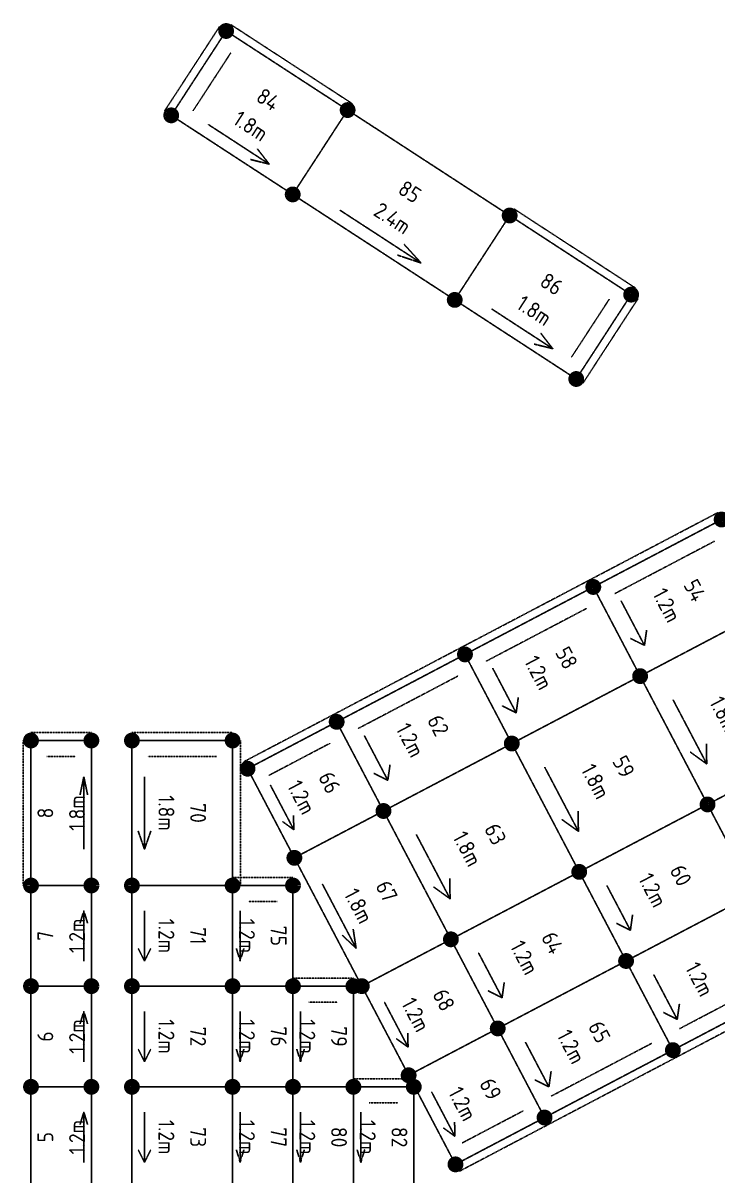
# Model space of a CAD drawing. Header units: millimetres. Extents: x 9116 to 195096, y -114281 to 55636.
# Drawn here: x 177550 to 186317, y 17363 to 31907 of the extents above; entities that cross this region are included whole.
import ezdxf
from ezdxf.enums import TextEntityAlignment as Align

# ---------------------------------------------------------------- set-up
doc = ezdxf.new("R2010")
doc.units = ezdxf.units.MM
doc.linetypes.add('KwikScaf_DASHED', pattern=[3.75, 2.5, -1.25])
doc.linetypes.add('KwikScaf_Line', pattern=[1, 1, 0])
doc.layers.add('KwikScaf Schematic', color=7, linetype='CONTINUOUS')
doc.styles.add('KwikScaf ISO', font='isocp.shx')

msp = doc.modelspace()

# ---------------------------------------------------------------- linework, layer by layer
at = {"layer": 'KwikScaf Schematic', "color": 5, "linetype": 'KwikScaf_DASHED'}
for p, q in [((179335.6, 30797.4), (180028.4, 31861.8)), ((181699.7, 30893.4), (180166.8, 31891.1)), ((179696.1, 30801.4), (180170.7, 31530.6)), ((185276.7, 28565.2), (183743.8, 29562.9)), ((184945.5, 28422.9), (184470.9, 27693.7)), ((185306, 28426.8), (184613.2, 27362.4)), ((177550.2, 22856), (177550.2, 21027)), ((177650.2, 22956), (178412.2, 22956)), ((178923.7, 22956), (180193.7, 22956)), ((180293.7, 21027), (180293.7, 22856)), ((177850.2, 22656), (178212.2, 22656)), ((179123.7, 22656), (179993.7, 22656))]:
    msp.add_line(p, q, dxfattribs=at)
at = {"layer": 'KwikScaf Schematic', "color": 5, "linetype": 'KwikScaf_Line'}
for p, q in [((179419.4, 30742.9), (180112.2, 31807.3)), ((180112.2, 31807.3), (181645.1, 30809.6)), ((179419.4, 30742.9), (180952.3, 29745.2)), ((180952.3, 29745.2), (181645.1, 30809.6)), ((179889.2, 30626.5), (180655.7, 30127.6)), ((180655.7, 30127.6), (180507.4, 30318.9)), ((180655.7, 30127.6), (180420.8, 30185.8)), ((183689.3, 29479.1), (185222.2, 28481.4)), ((182996.5, 28414.7), (184529.4, 27417)), ((184529.4, 27417), (185222.2, 28481.4)), ((183466.3, 28298.3), (184232.8, 27799.5)), ((184232.8, 27799.5), (184084.5, 27990.7)), ((184232.8, 27799.5), (183997.9, 27857.7)), ((185335.6, 23668.7), (186186.4, 22049.6)), ((185335.6, 23668.7), (186186.4, 22049.6)), ((185750.7, 23370.3), (186176.1, 22560.7)), ((177650.2, 21027), (177650.2, 22856)), ((178412.2, 22856), (177650.2, 22856)), ((178412.2, 21027), (178412.2, 22856)), ((178923.7, 22856), (178923.7, 21027)), ((178923.7, 22856), (180193.7, 22856)), ((180193.7, 22856), (180193.7, 21027)), ((186186.4, 22049.6), (187805.5, 22900.4)), ((183716.5, 22817.9), (184567.3, 21198.8)), ((183716.5, 22817.9), (184567.3, 21198.8)), ((186176.1, 22560.7), (185968.5, 22709.9)), ((186176.1, 22560.7), (186170.9, 22816.3)), ((178316.9, 22398.8), (178269.3, 22170.1)), ((178316.9, 21484.3), (178316.9, 22398.8)), ((178316.9, 22398.8), (178364.5, 22170.1)), ((179082.4, 22398.8), (179082.4, 21484.3)), ((184131.6, 22519.4), (184557, 21709.9)), ((182097.5, 21967), (182948.3, 20348)), ((182097.5, 21967), (182948.3, 20348)), ((184557, 21709.9), (184551.9, 21965.5)), ((184567.3, 21198.8), (186186.4, 22049.6)), ((184557, 21709.9), (184349.5, 21859.1)), ((179082.4, 21484.3), (179003, 21712.9)), ((179082.4, 21484.3), (179161.8, 21712.9)), ((182512.6, 21668.6), (182938, 20859.1)), ((180973.2, 21376.2), (181824.1, 19757.2)), ((182938, 20859.1), (182932.8, 21114.6)), ((182948.3, 20348), (184567.3, 21198.8)), ((178923.7, 21027), (180193.7, 21027)), ((181326.5, 21045.3), (181751.9, 20235.8)), ((182938, 20859.1), (182730.4, 21008.3)), ((181751.9, 20235.8), (181575.3, 20401.3)), ((181751.9, 20235.8), (181715.8, 20475.1)), ((181824.1, 19757.2), (182948.3, 20348))]:
    msp.add_line(p, q, dxfattribs=at)
at = {"layer": 'KwikScaf Schematic', "color": 3, "linetype": 'KwikScaf_Line'}
for p, q in [((181645.1, 30809.6), (183689.3, 29479.1)), ((180952.3, 29745.2), (182996.5, 28414.7)), ((181550, 29545.6), (182572.1, 28880.4)), ((182996.5, 28414.7), (183689.3, 29479.1)), ((182572.1, 28880.4), (182359.8, 29113.2)), ((182572.1, 28880.4), (182273.2, 28980.2))]:
    msp.add_line(p, q, dxfattribs=at)
at = {"layer": 'KwikScaf Schematic', "color": 1, "linetype": 'KwikScaf_DASHED'}
for p, q in [((184698.3, 24881.4), (186317.3, 25732.2)), ((185014.9, 24708.9), (186279.8, 25373.6)), ((183079.2, 24030.6), (184698.3, 24881.4)), ((183395.8, 23858.1), (184660.8, 24522.8)), ((181460.2, 23179.8), (183079.2, 24030.6)), ((181776.8, 23007.2), (183041.7, 23672)), ((180335.9, 22589), (181460.2, 23179.8)), ((180652.5, 22416.5), (181422.7, 22821.2)), ((180193.7, 21127), (180955.7, 21127)), ((180393.7, 20827), (180755.7, 20827)), ((180955.7, 19857), (181717.7, 19857)), ((187097.9, 19885.2), (185832.9, 19220.4)), ((187414.5, 19712.7), (185795.4, 18861.8)), ((181155.7, 19557), (181517.7, 19557)), ((185478.8, 19034.4), (184213.9, 18369.6)), ((185795.4, 18861.8), (184176.4, 18011)), ((181717.7, 18587), (182479.7, 18587)), ((181917.7, 18287), (182279.7, 18287)), ((183859.8, 18183.5), (183089.6, 17778.8)), ((184176.4, 18011), (183052.2, 17420.2))]:
    msp.add_line(p, q, dxfattribs=at)
at = {"layer": 'KwikScaf Schematic', "color": 1, "linetype": 'KwikScaf_Line'}
for p, q in [((184744.8, 24792.9), (186363.8, 25643.7)), ((183125.7, 23942.1), (184744.8, 24792.9)), ((184744.8, 24792.9), (185335.6, 23668.7)), ((184744.8, 24792.9), (185335.6, 23668.7)), ((185094.9, 24618.2), (185390.3, 24056.1)), ((185335.6, 23668.7), (186954.6, 24519.5)), ((185390.3, 24056.1), (185417.6, 24249.8)), ((185390.3, 24056.1), (185215.2, 24143.4)), ((181506.7, 23091.2), (183125.7, 23942.1)), ((183125.7, 23942.1), (183716.5, 22817.9)), ((183125.7, 23942.1), (183716.5, 22817.9)), ((183475.8, 23767.4), (183771.2, 23205.3)), ((183716.5, 22817.9), (185335.6, 23668.7)), ((183771.2, 23205.3), (183596.2, 23292.6)), ((183771.2, 23205.3), (183798.5, 23399)), ((180382.5, 22500.5), (181506.7, 23091.2)), ((181506.7, 23091.2), (182097.5, 21967)), ((181506.7, 23091.2), (182097.5, 21967)), ((181856.8, 22916.5), (182152.1, 22354.4)), ((182097.5, 21967), (183716.5, 22817.9)), ((182152.1, 22354.4), (182179.5, 22548.1)), ((180382.5, 22500.5), (180973.2, 21376.2)), ((182152.1, 22354.4), (181977.1, 22441.8)), ((180670.7, 22293.3), (180966.1, 21731.1)), ((180973.2, 21376.2), (182097.5, 21967)), ((186186.4, 22049.6), (186777.2, 20925.4)), ((186186.4, 22049.6), (186777.2, 20925.4)), ((180966.1, 21731.1), (180822, 21834.7)), ((180966.1, 21731.1), (180962.5, 21908.6)), ((184567.3, 21198.8), (185158.1, 20074.6)), ((184567.3, 21198.8), (185158.1, 20074.6)), ((177650.2, 19757), (177650.2, 21027)), ((178412.2, 21027), (177650.2, 21027)), ((178412.2, 19757), (178412.2, 21027)), ((178923.7, 21027), (178923.7, 19757)), ((180193.7, 21027), (180193.7, 19757)), ((180193.7, 21027), (180955.7, 21027)), ((180955.7, 21027), (180955.7, 19757)), ((184917.4, 21024.1), (185212.8, 20462)), ((185158.1, 20074.6), (186777.2, 20925.4)), ((178316.9, 20709.5), (178269.3, 20550.8)), ((178316.9, 20074.5), (178316.9, 20709.5)), ((178316.9, 20709.5), (178364.5, 20550.8)), ((179082.4, 20709.5), (179082.4, 20074.5)), ((180288.9, 20709.5), (180288.9, 20074.5)), ((185212.8, 20462), (185240.2, 20655.7)), ((185212.8, 20462), (185037.8, 20549.3)), ((179082.4, 20074.5), (179003, 20233.3)), ((179082.4, 20074.5), (179161.8, 20233.3)), ((180288.9, 20074.5), (180241.3, 20233.3)), ((180288.9, 20074.5), (180336.5, 20233.3)), ((182948.3, 20348), (183539.1, 19223.8)), ((182948.3, 20348), (183539.1, 19223.8)), ((183298.4, 20173.3), (183593.8, 19611.2)), ((183539.1, 19223.8), (185158.1, 20074.6)), ((185158.1, 20074.6), (185748.9, 18950.4)), ((185158.1, 20074.6), (185748.9, 18950.4)), ((183593.8, 19611.2), (183621.1, 19804.9)), ((185508.2, 19899.9), (185803.6, 19337.8)), ((185748.9, 18950.4), (187368, 19801.2)), ((177650.2, 18487), (177650.2, 19757)), ((178412.2, 19757), (177650.2, 19757)), ((178412.2, 18487), (178412.2, 19757)), ((178923.7, 19757), (180193.7, 19757)), ((178923.7, 19757), (178923.7, 18487)), ((180193.7, 19757), (180193.7, 18487)), ((180193.7, 19757), (180955.7, 19757)), ((180955.7, 19757), (180955.7, 18487)), ((180955.7, 19757), (181717.7, 19757)), ((181717.7, 19757), (181717.7, 18487)), ((181824.1, 19757.2), (182414.9, 18633)), ((183593.8, 19611.2), (183418.7, 19698.5)), ((182112.3, 19550), (182407.7, 18987.9)), ((185803.6, 19337.8), (185830.9, 19531.5)), ((178316.9, 19439.5), (178269.3, 19280.8)), ((178316.9, 18804.5), (178316.9, 19439.5)), ((178316.9, 19439.5), (178364.5, 19280.8)), ((179082.4, 19439.5), (179082.4, 18804.5)), ((180288.9, 19439.5), (180288.9, 18804.5)), ((181050.9, 19439.5), (181050.9, 18804.5)), ((185803.6, 19337.8), (185628.6, 19425.1)), ((182414.9, 18633), (183539.1, 19223.8)), ((183539.1, 19223.8), (184129.9, 18099.5)), ((183539.1, 19223.8), (184129.9, 18099.5)), ((182407.7, 18987.9), (182263.6, 19091.5)), ((182407.7, 18987.9), (182404.1, 19165.3)), ((179082.4, 18804.5), (179003, 18963.3)), ((179082.4, 18804.5), (179161.8, 18963.3)), ((180288.9, 18804.5), (180241.3, 18963.3)), ((180288.9, 18804.5), (180336.5, 18963.3)), ((181050.9, 18804.5), (181003.3, 18963.3)), ((181050.9, 18804.5), (181098.5, 18963.3)), ((183889.2, 19049), (184184.5, 18486.9)), ((184129.9, 18099.5), (185748.9, 18950.4)), ((182414.9, 18633), (183005.6, 17508.7)), ((184184.5, 18486.9), (184211.9, 18680.6)), ((177650.2, 17217), (177650.2, 18487)), ((178412.2, 18487), (177650.2, 18487)), ((178412.2, 17217), (178412.2, 18487)), ((178923.7, 18487), (180193.7, 18487)), ((178923.7, 18487), (178923.7, 17217)), ((180193.7, 18487), (180193.7, 17217)), ((180193.7, 18487), (180955.7, 18487)), ((180955.7, 18487), (180955.7, 17217)), ((180955.7, 18487), (181717.7, 18487)), ((181717.7, 18487), (181717.7, 17217)), ((181717.7, 18487), (182479.7, 18487)), ((182479.7, 18487), (182479.7, 17217)), ((184184.5, 18486.9), (184009.5, 18574.3)), ((182703.1, 18425.8), (182998.5, 17863.6)), ((178316.9, 18169.5), (178269.3, 18010.8)), ((178316.9, 17534.5), (178316.9, 18169.5)), ((178316.9, 18169.5), (178364.5, 18010.8)), ((179082.4, 18169.5), (179082.4, 17534.5)), ((180288.9, 18169.5), (180288.9, 17534.5)), ((181050.9, 18169.5), (181050.9, 17534.5)), ((181812.9, 18169.5), (181812.9, 17534.5)), ((182998.5, 17863.6), (182994.9, 18041.1)), ((183005.6, 17508.7), (184129.9, 18099.5)), ((182998.5, 17863.6), (182854.4, 17967.3)), ((179082.4, 17534.5), (179003, 17693.3)), ((179082.4, 17534.5), (179161.8, 17693.3)), ((180288.9, 17534.5), (180241.3, 17693.3)), ((180288.9, 17534.5), (180336.5, 17693.3)), ((181050.9, 17534.5), (181003.3, 17693.3)), ((181050.9, 17534.5), (181098.5, 17693.3)), ((181812.9, 17534.5), (181765.3, 17693.3)), ((181812.9, 17534.5), (181860.5, 17693.3))]:
    msp.add_line(p, q, dxfattribs=at)
at = {"layer": 'KwikScaf Schematic', "color": 5, "linetype": 'KwikScaf_Line', "const_width": 100}
for points in [[(180139.5, 31849.2, -0.1989124), (180161.1, 31817.6, -0.1989124), (180154.1, 31780, -0.1989124), (180122.5, 31758.4, -0.1989124), (180084.9, 31765.4, -0.1989124), (180063.3, 31796.9, -0.1989124), (180070.3, 31834.6, -0.1989124), (180101.9, 31856.2, -0.1989124)], [(179446.7, 30784.8, -0.1989124), (179468.3, 30753.2, -0.1989124), (179461.3, 30715.6, -0.1989124), (179429.8, 30694, -0.1989124), (179392.2, 30701, -0.1989124), (179370.5, 30732.5, -0.1989124), (179377.5, 30770.2, -0.1989124), (179409.1, 30791.8, -0.1989124)], [(183716.5, 29521, -0.1989124), (183738.2, 29489.5, -0.1989124), (183731.2, 29451.8, -0.1989124), (183699.6, 29430.2, -0.1989124), (183662, 29437.2, -0.1989124), (183640.4, 29468.8, -0.1989124), (183647.4, 29506.4, -0.1989124), (183678.9, 29528, -0.1989124)], [(183023.8, 28456.6, -0.1989124), (183045.4, 28425.1, -0.1989124), (183038.4, 28387.4, -0.1989124), (183006.8, 28365.8, -0.1989124), (182969.2, 28372.8, -0.1989124), (182947.6, 28404.4, -0.1989124), (182954.6, 28442, -0.1989124), (182986.1, 28463.6, -0.1989124)], [(185379.8, 23691.9, -0.1989124), (185383.3, 23653.8, -0.1989124), (185358.8, 23624.4, -0.1989124), (185320.7, 23620.9, -0.1989124), (185291.3, 23645.4, -0.1989124), (185287.8, 23683.5, -0.1989124), (185312.3, 23712.9, -0.1989124), (185350.4, 23716.4, -0.1989124)], [(178973.7, 22856, -0.1989124), (178959, 22820.7, -0.1989124), (178923.7, 22806, -0.1989124), (178888.3, 22820.7, -0.1989124), (178873.7, 22856, -0.1989124), (178888.3, 22891.4, -0.1989124), (178923.7, 22906, -0.1989124), (178959, 22891.4, -0.1989124)], [(180243.7, 22856, -0.1989124), (180229, 22820.7, -0.1989124), (180193.7, 22806, -0.1989124), (180158.3, 22820.7, -0.1989124), (180143.7, 22856, -0.1989124), (180158.3, 22891.4, -0.1989124), (180193.7, 22906, -0.1989124), (180229, 22891.4, -0.1989124)], [(183760.8, 22841.1, -0.1989124), (183764.3, 22803, -0.1989124), (183739.8, 22773.6, -0.1989124), (183701.7, 22770.1, -0.1989124), (183672.3, 22794.6, -0.1989124), (183668.8, 22832.7, -0.1989124), (183693.3, 22862.1, -0.1989124), (183731.4, 22865.6, -0.1989124)], [(186230.7, 22072.9, -0.1989124), (186234.1, 22034.8, -0.1989124), (186209.7, 22005.4, -0.1989124), (186171.5, 22001.9, -0.1989124), (186142.1, 22026.4, -0.1989124), (186138.7, 22064.5, -0.1989124), (186163.1, 22093.9, -0.1989124), (186201.2, 22097.4, -0.1989124)], [(182141.7, 21990.3, -0.1989124), (182145.2, 21952.2, -0.1989124), (182120.7, 21922.8, -0.1989124), (182082.6, 21919.3, -0.1989124), (182053.2, 21943.8, -0.1989124), (182049.7, 21981.9, -0.1989124), (182074.2, 22011.3, -0.1989124), (182112.3, 22014.8, -0.1989124)], [(182141.7, 21990.3, -0.1989124), (182145.2, 21952.2, -0.1989124), (182120.7, 21922.8, -0.1989124), (182082.6, 21919.3, -0.1989124), (182053.2, 21943.8, -0.1989124), (182049.7, 21981.9, -0.1989124), (182074.2, 22011.3, -0.1989124), (182112.3, 22014.8, -0.1989124)], [(181017.5, 21399.5, -0.1989124), (181021, 21361.4, -0.1989124), (180996.5, 21332, -0.1989124), (180958.4, 21328.5, -0.1989124), (180929, 21353, -0.1989124), (180925.5, 21391.1, -0.1989124), (180950, 21420.5, -0.1989124), (180988.1, 21424, -0.1989124)], [(184611.6, 21222.1, -0.1989124), (184615.1, 21183.9, -0.1989124), (184590.6, 21154.5, -0.1989124), (184552.5, 21151.1, -0.1989124), (184523.1, 21175.5, -0.1989124), (184519.6, 21213.6, -0.1989124), (184544.1, 21243.1, -0.1989124), (184582.2, 21246.5, -0.1989124)], [(178362.2, 21027, -0.1989124), (178376.8, 21062.4, -0.1989124), (178412.2, 21077, -0.1989124), (178447.5, 21062.4, -0.1989124), (178462.2, 21027, -0.1989124), (178447.5, 20991.7, -0.1989124), (178412.2, 20977, -0.1989124), (178376.8, 20991.7, -0.1989124)]]:
    msp.add_lwpolyline(points, format="xyb", close=True, dxfattribs=at)
at = {"layer": 'KwikScaf Schematic', "color": 5, "linetype": 'KwikScaf_Line'}
for points in [[(181672.4, 30851.5, 100, 100, -0.1989124), (181694, 30819.9, 100, 100, -0.1989124), (181687, 30782.3, 100, 100, -0.1989124), (181655.5, 30760.7, 100, 100, -0.1989124), (181617.8, 30767.7, 100, 100, -0.1989124), (181596.2, 30799.2, 100, 100, -0.1989124), (181603.2, 30836.8, 100, 100, -0.1989124), (181634.8, 30858.5, 100, 100, -0.1989124)], [(180979.6, 29787.1, 100, 100, -0.1989124), (181001.3, 29755.5, 100, 100, -0.1989124), (180994.2, 29717.9, 100, 100, -0.1989124), (180962.7, 29696.3, 100, 100, -0.1989124), (180925.1, 29703.3, 100, 100, -0.1989124), (180903.4, 29734.8, 100, 100, -0.1989124), (180910.4, 29772.4, 100, 100, -0.1989124), (180942, 29794.1, 100, 100, -0.1989124)], [(185249.5, 28523.3, 100, 100, -0.1989124), (185271.1, 28491.7, 100, 100, -0.1989124), (185264.1, 28454.1, 100, 100, -0.1989124), (185232.5, 28432.5, 100, 100, -0.1989124), (185194.9, 28439.5, 100, 100, -0.1989124), (185173.3, 28471.1, 100, 100, -0.1989124), (185180.3, 28508.7, 100, 100, -0.1989124), (185211.8, 28530.3, 100, 100, -0.1989124)], [(184556.7, 27458.9, 100, 100, -0.1989124), (184578.3, 27427.3, 100, 100, -0.1989124), (184571.3, 27389.7, 100, 100, -0.1989124), (184539.7, 27368.1, 100, 100, -0.1989124), (184502.1, 27375.1, 100, 100, -0.1989124), (184480.5, 27406.6, 100, 100, -0.1989124), (184487.5, 27444.3, 100, 100, -0.1989124), (184519.1, 27465.9, 100, 100, -0.1989124)], [(185379.8, 23691.9, 100, 100, -0.1989124), (185383.3, 23653.8, 100, 100, -0.1989124), (185358.8, 23624.4, 100, 100, -0.1989124), (185320.7, 23620.9, 100, 100, -0.1989124), (185291.3, 23645.4, 100, 100, -0.1989124), (185287.8, 23683.5, 100, 100, -0.1989124), (185312.3, 23712.9, 100, 100, -0.1989124), (185350.4, 23716.4, 100, 100, -0.1989124)], [(177600.2, 22856, 100, 100, -0.1989124), (177614.8, 22891.4, 100, 100, -0.1989124), (177650.2, 22906, 100, 100, -0.1989124), (177685.5, 22891.4, 100, 100, -0.1989124), (177700.2, 22856, 100, 100, -0.1989124), (177685.5, 22820.7, 100, 100, -0.1989124), (177650.2, 22806, 100, 100, -0.1989124), (177614.8, 22820.7, 100, 100, -0.1989124)], [(178362.2, 22856, 100, 100, -0.1989124), (178376.8, 22891.4, 100, 100, -0.1989124), (178412.2, 22906, 100, 100, -0.1989124), (178447.5, 22891.4, 100, 100, -0.1989124), (178462.2, 22856, 100, 100, -0.1989124), (178447.5, 22820.7, 100, 100, -0.1989124), (178412.2, 22806, 100, 100, -0.1989124), (178376.8, 22820.7, 100, 100, -0.1989124)], [(183760.8, 22841.1, 100, 100, -0.1989124), (183764.3, 22803, 100, 100, -0.1989124), (183739.8, 22773.6, 100, 100, -0.1989124), (183701.7, 22770.1, 100, 100, -0.1989124), (183672.3, 22794.6, 100, 100, -0.1989124), (183668.8, 22832.7, 100, 100, -0.1989124), (183693.3, 22862.1, 100, 100, -0.1989124), (183731.4, 22865.6, 100, 100, -0.1989124)], [(186230.7, 22072.9, 100, 100, -0.1989124), (186234.1, 22034.8, 100, 100, -0.1989124), (186209.7, 22005.4, 100, 100, -0.1989124), (186171.5, 22001.9, 100, 100, -0.1989124), (186142.1, 22026.4, 100, 100, -0.1989124), (186138.7, 22064.5, 100, 100, -0.1989124), (186163.1, 22093.9, 100, 100, -0.1989124), (186201.2, 22097.4, 100, 100, -0.1989124)], [(184611.6, 21222.1, 100, 100, -0.1989124), (184615.1, 21183.9, 100, 100, -0.1989124), (184590.6, 21154.5, 100, 100, -0.1989124), (184552.5, 21151.1, 100, 100, -0.1989124), (184523.1, 21175.5, 100, 100, -0.1989124), (184519.6, 21213.6, 100, 100, -0.1989124), (184544.1, 21243.1, 100, 100, -0.1989124), (184582.2, 21246.5, 100, 100, -0.1989124)], [(177600.2, 21027, 100, 100, -0.1989124), (177614.8, 21062.4, 100, 100, -0.1989124), (177650.2, 21077, 100, 100, -0.1989124), (177685.5, 21062.4, 100, 100, -0.1989124), (177700.2, 21027, 100, 100, -0.1989124), (177685.5, 20991.7, 100, 100, -0.1989124), (177650.2, 20977, 100, 100, -0.1989124), (177614.8, 20991.7, 100, 100, -0.1989124)], [(178973.7, 21027, 100, 100, -0.1989124), (178959, 20991.7, 100, 100, -0.1989124), (178923.7, 20977, 100, 100, -0.1989124), (178888.3, 20991.7, 100, 100, -0.1989124), (178873.7, 21027, 100, 100, -0.1989124), (178888.3, 21062.4, 100, 100, -0.1989124), (178923.7, 21077, 100, 100, -0.1989124), (178959, 21062.4, 100, 100, -0.1989124)], [(180243.7, 21027, 100, 100, -0.1989124), (180229, 20991.7, 100, 100, -0.1989124), (180193.7, 20977, 100, 100, -0.1989124), (180158.3, 20991.7, 100, 100, -0.1989124), (180143.7, 21027, 100, 100, -0.1989124), (180158.3, 21062.4, 100, 100, -0.1989124), (180193.7, 21077, 100, 100, -0.1989124), (180229, 21062.4, 100, 100, -0.1989124)], [(182992.5, 20371.2, 100, 100, -0.1989124), (182996, 20333.1, 100, 100, -0.1989124), (182971.5, 20303.7, 100, 100, -0.1989124), (182933.4, 20300.2, 100, 100, -0.1989124), (182904, 20324.7, 100, 100, -0.1989124), (182900.5, 20362.8, 100, 100, -0.1989124), (182925, 20392.2, 100, 100, -0.1989124), (182963.1, 20395.7, 100, 100, -0.1989124)], [(182992.5, 20371.2, 100, 100, -0.1989124), (182996, 20333.1, 100, 100, -0.1989124), (182971.5, 20303.7, 100, 100, -0.1989124), (182933.4, 20300.2, 100, 100, -0.1989124), (182904, 20324.7, 100, 100, -0.1989124), (182900.5, 20362.8, 100, 100, -0.1989124), (182925, 20392.2, 100, 100, -0.1989124), (182963.1, 20395.7, 100, 100, -0.1989124)], [(181868.3, 19780.4, 100, 100, -0.1989124), (181871.8, 19742.3, 100, 100, -0.1989124), (181847.3, 19712.9, 100, 100, -0.1989124), (181809.2, 19709.4, 100, 100, -0.1989124), (181779.8, 19733.9, 100, 100, -0.1989124), (181776.3, 19772, 100, 100, -0.1989124), (181800.8, 19801.4, 100, 100, -0.1989124), (181838.9, 19804.9, 100, 100, -0.1989124)]]:
    msp.add_lwpolyline(points, format="xyseb", close=True, dxfattribs=at)
at = {"layer": 'KwikScaf Schematic', "color": 3, "linetype": 'KwikScaf_Line', "const_width": 100}
for points in [[(181672.4, 30851.5, -0.1989124), (181694, 30819.9, -0.1989124), (181687, 30782.3, -0.1989124), (181655.5, 30760.7, -0.1989124), (181617.8, 30767.7, -0.1989124), (181596.2, 30799.2, -0.1989124), (181603.2, 30836.8, -0.1989124), (181634.8, 30858.5, -0.1989124)], [(180979.6, 29787.1, -0.1989124), (181001.3, 29755.5, -0.1989124), (180994.2, 29717.9, -0.1989124), (180962.7, 29696.3, -0.1989124), (180925.1, 29703.3, -0.1989124), (180903.4, 29734.8, -0.1989124), (180910.4, 29772.4, -0.1989124), (180942, 29794.1, -0.1989124)]]:
    msp.add_lwpolyline(points, format="xyb", close=True, dxfattribs=at)
at = {"layer": 'KwikScaf Schematic', "color": 3, "linetype": 'KwikScaf_Line'}
for points in [[(183716.5, 29521, 100, 100, -0.1989124), (183738.2, 29489.5, 100, 100, -0.1989124), (183731.2, 29451.8, 100, 100, -0.1989124), (183699.6, 29430.2, 100, 100, -0.1989124), (183662, 29437.2, 100, 100, -0.1989124), (183640.4, 29468.8, 100, 100, -0.1989124), (183647.4, 29506.4, 100, 100, -0.1989124), (183678.9, 29528, 100, 100, -0.1989124)], [(183023.8, 28456.6, 100, 100, -0.1989124), (183045.4, 28425.1, 100, 100, -0.1989124), (183038.4, 28387.4, 100, 100, -0.1989124), (183006.8, 28365.8, 100, 100, -0.1989124), (182969.2, 28372.8, 100, 100, -0.1989124), (182947.6, 28404.4, 100, 100, -0.1989124), (182954.6, 28442, 100, 100, -0.1989124), (182986.1, 28463.6, 100, 100, -0.1989124)]]:
    msp.add_lwpolyline(points, format="xyseb", close=True, dxfattribs=at)
at = {"layer": 'KwikScaf Schematic', "color": 1, "linetype": 'KwikScaf_Line', "const_width": 100}
for points in [[(186408.1, 25667, -0.1989124), (186411.6, 25628.9, -0.1989124), (186387.1, 25599.5, -0.1989124), (186349, 25596, -0.1989124), (186319.6, 25620.5, -0.1989124), (186316.1, 25658.6, -0.1989124), (186340.6, 25688, -0.1989124), (186378.7, 25691.5, -0.1989124)], [(184789, 24816.2, -0.1989124), (184792.5, 24778, -0.1989124), (184768, 24748.6, -0.1989124), (184729.9, 24745.2, -0.1989124), (184700.5, 24769.6, -0.1989124), (184697, 24807.7, -0.1989124), (184721.5, 24837.2, -0.1989124), (184759.6, 24840.6, -0.1989124)], [(183170, 23965.3, -0.1989124), (183173.5, 23927.2, -0.1989124), (183149, 23897.8, -0.1989124), (183110.9, 23894.3, -0.1989124), (183081.5, 23918.8, -0.1989124), (183078, 23956.9, -0.1989124), (183102.5, 23986.3, -0.1989124), (183140.6, 23989.8, -0.1989124)], [(185379.8, 23691.9, -0.1989124), (185383.3, 23653.8, -0.1989124), (185358.8, 23624.4, -0.1989124), (185320.7, 23620.9, -0.1989124), (185291.3, 23645.4, -0.1989124), (185287.8, 23683.5, -0.1989124), (185312.3, 23712.9, -0.1989124), (185350.4, 23716.4, -0.1989124)], [(181550.9, 23114.5, -0.1989124), (181554.4, 23076.4, -0.1989124), (181529.9, 23047, -0.1989124), (181491.8, 23043.5, -0.1989124), (181462.4, 23068, -0.1989124), (181458.9, 23106.1, -0.1989124), (181483.4, 23135.5, -0.1989124), (181521.5, 23139, -0.1989124)], [(181550.9, 23114.5, -0.1989124), (181554.4, 23076.4, -0.1989124), (181529.9, 23047, -0.1989124), (181491.8, 23043.5, -0.1989124), (181462.4, 23068, -0.1989124), (181458.9, 23106.1, -0.1989124), (181483.4, 23135.5, -0.1989124), (181521.5, 23139, -0.1989124)], [(183760.8, 22841.1, -0.1989124), (183764.3, 22803, -0.1989124), (183739.8, 22773.6, -0.1989124), (183701.7, 22770.1, -0.1989124), (183672.3, 22794.6, -0.1989124), (183668.8, 22832.7, -0.1989124), (183693.3, 22862.1, -0.1989124), (183731.4, 22865.6, -0.1989124)], [(180426.7, 22523.7, -0.1989124), (180430.2, 22485.6, -0.1989124), (180405.7, 22456.2, -0.1989124), (180367.6, 22452.7, -0.1989124), (180338.2, 22477.2, -0.1989124), (180334.7, 22515.3, -0.1989124), (180359.2, 22544.7, -0.1989124), (180397.3, 22548.2, -0.1989124)], [(186230.7, 22072.9, -0.1989124), (186234.1, 22034.8, -0.1989124), (186209.7, 22005.4, -0.1989124), (186171.5, 22001.9, -0.1989124), (186142.1, 22026.4, -0.1989124), (186138.7, 22064.5, -0.1989124), (186163.1, 22093.9, -0.1989124), (186201.2, 22097.4, -0.1989124)], [(182141.7, 21990.3, -0.1989124), (182145.2, 21952.2, -0.1989124), (182120.7, 21922.8, -0.1989124), (182082.6, 21919.3, -0.1989124), (182053.2, 21943.8, -0.1989124), (182049.7, 21981.9, -0.1989124), (182074.2, 22011.3, -0.1989124), (182112.3, 22014.8, -0.1989124)], [(182141.7, 21990.3, -0.1989124), (182145.2, 21952.2, -0.1989124), (182120.7, 21922.8, -0.1989124), (182082.6, 21919.3, -0.1989124), (182053.2, 21943.8, -0.1989124), (182049.7, 21981.9, -0.1989124), (182074.2, 22011.3, -0.1989124), (182112.3, 22014.8, -0.1989124)], [(181017.5, 21399.5, -0.1989124), (181021, 21361.4, -0.1989124), (180996.5, 21332, -0.1989124), (180958.4, 21328.5, -0.1989124), (180929, 21353, -0.1989124), (180925.5, 21391.1, -0.1989124), (180950, 21420.5, -0.1989124), (180988.1, 21424, -0.1989124)], [(184611.6, 21222.1, -0.1989124), (184615.1, 21183.9, -0.1989124), (184590.6, 21154.5, -0.1989124), (184552.5, 21151.1, -0.1989124), (184523.1, 21175.5, -0.1989124), (184519.6, 21213.6, -0.1989124), (184544.1, 21243.1, -0.1989124), (184582.2, 21246.5, -0.1989124)], [(177600.2, 21027, -0.1989124), (177614.8, 21062.4, -0.1989124), (177650.2, 21077, -0.1989124), (177685.5, 21062.4, -0.1989124), (177700.2, 21027, -0.1989124), (177685.5, 20991.7, -0.1989124), (177650.2, 20977, -0.1989124), (177614.8, 20991.7, -0.1989124)], [(178362.2, 21027, -0.1989124), (178376.8, 21062.4, -0.1989124), (178412.2, 21077, -0.1989124), (178447.5, 21062.4, -0.1989124), (178462.2, 21027, -0.1989124), (178447.5, 20991.7, -0.1989124), (178412.2, 20977, -0.1989124), (178376.8, 20991.7, -0.1989124)], [(178973.7, 21027, -0.1989124), (178959, 20991.7, -0.1989124), (178923.7, 20977, -0.1989124), (178888.3, 20991.7, -0.1989124), (178873.7, 21027, -0.1989124), (178888.3, 21062.4, -0.1989124), (178923.7, 21077, -0.1989124), (178959, 21062.4, -0.1989124)], [(180243.7, 21027, -0.1989124), (180229, 20991.7, -0.1989124), (180193.7, 20977, -0.1989124), (180158.3, 20991.7, -0.1989124), (180143.7, 21027, -0.1989124), (180158.3, 21062.4, -0.1989124), (180193.7, 21077, -0.1989124), (180229, 21062.4, -0.1989124)], [(180243.7, 21027, -0.1989124), (180229, 20991.7, -0.1989124), (180193.7, 20977, -0.1989124), (180158.3, 20991.7, -0.1989124), (180143.7, 21027, -0.1989124), (180158.3, 21062.4, -0.1989124), (180193.7, 21077, -0.1989124), (180229, 21062.4, -0.1989124)], [(182992.5, 20371.2, -0.1989124), (182996, 20333.1, -0.1989124), (182971.5, 20303.7, -0.1989124), (182933.4, 20300.2, -0.1989124), (182904, 20324.7, -0.1989124), (182900.5, 20362.8, -0.1989124), (182925, 20392.2, -0.1989124), (182963.1, 20395.7, -0.1989124)], [(182992.5, 20371.2, -0.1989124), (182996, 20333.1, -0.1989124), (182971.5, 20303.7, -0.1989124), (182933.4, 20300.2, -0.1989124), (182904, 20324.7, -0.1989124), (182900.5, 20362.8, -0.1989124), (182925, 20392.2, -0.1989124), (182963.1, 20395.7, -0.1989124)], [(185202.4, 20097.8, -0.1989124), (185205.9, 20059.7, -0.1989124), (185181.4, 20030.3, -0.1989124), (185143.3, 20026.8, -0.1989124), (185113.9, 20051.3, -0.1989124), (185110.4, 20089.4, -0.1989124), (185134.9, 20118.8, -0.1989124), (185173, 20122.3, -0.1989124)], [(185202.4, 20097.8, -0.1989124), (185205.9, 20059.7, -0.1989124), (185181.4, 20030.3, -0.1989124), (185143.3, 20026.8, -0.1989124), (185113.9, 20051.3, -0.1989124), (185110.4, 20089.4, -0.1989124), (185134.9, 20118.8, -0.1989124), (185173, 20122.3, -0.1989124)], [(177600.2, 19757, -0.1989124), (177614.8, 19792.4, -0.1989124), (177650.2, 19807, -0.1989124), (177685.5, 19792.4, -0.1989124), (177700.2, 19757, -0.1989124), (177685.5, 19721.7, -0.1989124), (177650.2, 19707, -0.1989124), (177614.8, 19721.7, -0.1989124)], [(178362.2, 19757, -0.1989124), (178376.8, 19792.4, -0.1989124), (178412.2, 19807, -0.1989124), (178447.5, 19792.4, -0.1989124), (178462.2, 19757, -0.1989124), (178447.5, 19721.7, -0.1989124), (178412.2, 19707, -0.1989124), (178376.8, 19721.7, -0.1989124)], [(178362.2, 19757, -0.1989124), (178376.8, 19792.4, -0.1989124), (178412.2, 19807, -0.1989124), (178447.5, 19792.4, -0.1989124), (178462.2, 19757, -0.1989124), (178447.5, 19721.7, -0.1989124), (178412.2, 19707, -0.1989124), (178376.8, 19721.7, -0.1989124)], [(178973.7, 19757, -0.1989124), (178959, 19721.7, -0.1989124), (178923.7, 19707, -0.1989124), (178888.3, 19721.7, -0.1989124), (178873.7, 19757, -0.1989124), (178888.3, 19792.4, -0.1989124), (178923.7, 19807, -0.1989124), (178959, 19792.4, -0.1989124)], [(178973.7, 19757, -0.1989124), (178959, 19721.7, -0.1989124), (178923.7, 19707, -0.1989124), (178888.3, 19721.7, -0.1989124), (178873.7, 19757, -0.1989124), (178888.3, 19792.4, -0.1989124), (178923.7, 19807, -0.1989124), (178959, 19792.4, -0.1989124)], [(180243.7, 19757, -0.1989124), (180229, 19721.7, -0.1989124), (180193.7, 19707, -0.1989124), (180158.3, 19721.7, -0.1989124), (180143.7, 19757, -0.1989124), (180158.3, 19792.4, -0.1989124), (180193.7, 19807, -0.1989124), (180229, 19792.4, -0.1989124)], [(180243.7, 19757, -0.1989124), (180229, 19721.7, -0.1989124), (180193.7, 19707, -0.1989124), (180158.3, 19721.7, -0.1989124), (180143.7, 19757, -0.1989124), (180158.3, 19792.4, -0.1989124), (180193.7, 19807, -0.1989124), (180229, 19792.4, -0.1989124)], [(180243.7, 19757, -0.1989124), (180229, 19721.7, -0.1989124), (180193.7, 19707, -0.1989124), (180158.3, 19721.7, -0.1989124), (180143.7, 19757, -0.1989124), (180158.3, 19792.4, -0.1989124), (180193.7, 19807, -0.1989124), (180229, 19792.4, -0.1989124)], [(180243.7, 19757, -0.1989124), (180229, 19721.7, -0.1989124), (180193.7, 19707, -0.1989124), (180158.3, 19721.7, -0.1989124), (180143.7, 19757, -0.1989124), (180158.3, 19792.4, -0.1989124), (180193.7, 19807, -0.1989124), (180229, 19792.4, -0.1989124)], [(181005.7, 19757, -0.1989124), (180991, 19721.7, -0.1989124), (180955.7, 19707, -0.1989124), (180920.3, 19721.7, -0.1989124), (180905.7, 19757, -0.1989124), (180920.3, 19792.4, -0.1989124), (180955.7, 19807, -0.1989124), (180991, 19792.4, -0.1989124)], [(181005.7, 19757, -0.1989124), (180991, 19721.7, -0.1989124), (180955.7, 19707, -0.1989124), (180920.3, 19721.7, -0.1989124), (180905.7, 19757, -0.1989124), (180920.3, 19792.4, -0.1989124), (180955.7, 19807, -0.1989124), (180991, 19792.4, -0.1989124)], [(181868.3, 19780.4, -0.1989124), (181871.8, 19742.3, -0.1989124), (181847.3, 19712.9, -0.1989124), (181809.2, 19709.4, -0.1989124), (181779.8, 19733.9, -0.1989124), (181776.3, 19772, -0.1989124), (181800.8, 19801.4, -0.1989124), (181838.9, 19804.9, -0.1989124)], [(183583.3, 19247, -0.1989124), (183586.8, 19208.9, -0.1989124), (183562.3, 19179.5, -0.1989124), (183524.2, 19176, -0.1989124), (183494.8, 19200.5, -0.1989124), (183491.3, 19238.6, -0.1989124), (183515.8, 19268, -0.1989124), (183553.9, 19271.5, -0.1989124)], [(183583.3, 19247, -0.1989124), (183586.8, 19208.9, -0.1989124), (183562.3, 19179.5, -0.1989124), (183524.2, 19176, -0.1989124), (183494.8, 19200.5, -0.1989124), (183491.3, 19238.6, -0.1989124), (183515.8, 19268, -0.1989124), (183553.9, 19271.5, -0.1989124)], [(183583.3, 19247, -0.1989124), (183586.8, 19208.9, -0.1989124), (183562.3, 19179.5, -0.1989124), (183524.2, 19176, -0.1989124), (183494.8, 19200.5, -0.1989124), (183491.3, 19238.6, -0.1989124), (183515.8, 19268, -0.1989124), (183553.9, 19271.5, -0.1989124)], [(183583.3, 19247, -0.1989124), (183586.8, 19208.9, -0.1989124), (183562.3, 19179.5, -0.1989124), (183524.2, 19176, -0.1989124), (183494.8, 19200.5, -0.1989124), (183491.3, 19238.6, -0.1989124), (183515.8, 19268, -0.1989124), (183553.9, 19271.5, -0.1989124)], [(185793.2, 18973.6, -0.1989124), (185796.7, 18935.5, -0.1989124), (185772.2, 18906.1, -0.1989124), (185734.1, 18902.6, -0.1989124), (185704.7, 18927.1, -0.1989124), (185701.2, 18965.2, -0.1989124), (185725.7, 18994.6, -0.1989124), (185763.8, 18998.1, -0.1989124)], [(182459.1, 18656.2, -0.1989124), (182462.6, 18618.1, -0.1989124), (182438.1, 18588.7, -0.1989124), (182400, 18585.2, -0.1989124), (182370.6, 18609.7, -0.1989124), (182367.1, 18647.8, -0.1989124), (182391.6, 18677.2, -0.1989124), (182429.7, 18680.7, -0.1989124)], [(182459.1, 18656.2, -0.1989124), (182462.6, 18618.1, -0.1989124), (182438.1, 18588.7, -0.1989124), (182400, 18585.2, -0.1989124), (182370.6, 18609.7, -0.1989124), (182367.1, 18647.8, -0.1989124), (182391.6, 18677.2, -0.1989124), (182429.7, 18680.7, -0.1989124)], [(177600.2, 18487, -0.1989124), (177614.8, 18522.4, -0.1989124), (177650.2, 18537, -0.1989124), (177685.5, 18522.4, -0.1989124), (177700.2, 18487, -0.1989124), (177685.5, 18451.7, -0.1989124), (177650.2, 18437, -0.1989124), (177614.8, 18451.7, -0.1989124)], [(178362.2, 18487, -0.1989124), (178376.8, 18522.4, -0.1989124), (178412.2, 18537, -0.1989124), (178447.5, 18522.4, -0.1989124), (178462.2, 18487, -0.1989124), (178447.5, 18451.7, -0.1989124), (178412.2, 18437, -0.1989124), (178376.8, 18451.7, -0.1989124)], [(178362.2, 18487, -0.1989124), (178376.8, 18522.4, -0.1989124), (178412.2, 18537, -0.1989124), (178447.5, 18522.4, -0.1989124), (178462.2, 18487, -0.1989124), (178447.5, 18451.7, -0.1989124), (178412.2, 18437, -0.1989124), (178376.8, 18451.7, -0.1989124)], [(178973.7, 18487, -0.1989124), (178959, 18451.7, -0.1989124), (178923.7, 18437, -0.1989124), (178888.3, 18451.7, -0.1989124), (178873.7, 18487, -0.1989124), (178888.3, 18522.4, -0.1989124), (178923.7, 18537, -0.1989124), (178959, 18522.4, -0.1989124)], [(178973.7, 18487, -0.1989124), (178959, 18451.7, -0.1989124), (178923.7, 18437, -0.1989124), (178888.3, 18451.7, -0.1989124), (178873.7, 18487, -0.1989124), (178888.3, 18522.4, -0.1989124), (178923.7, 18537, -0.1989124), (178959, 18522.4, -0.1989124)], [(180243.7, 18487, -0.1989124), (180229, 18451.7, -0.1989124), (180193.7, 18437, -0.1989124), (180158.3, 18451.7, -0.1989124), (180143.7, 18487, -0.1989124), (180158.3, 18522.4, -0.1989124), (180193.7, 18537, -0.1989124), (180229, 18522.4, -0.1989124)], [(180243.7, 18487, -0.1989124), (180229, 18451.7, -0.1989124), (180193.7, 18437, -0.1989124), (180158.3, 18451.7, -0.1989124), (180143.7, 18487, -0.1989124), (180158.3, 18522.4, -0.1989124), (180193.7, 18537, -0.1989124), (180229, 18522.4, -0.1989124)], [(180243.7, 18487, -0.1989124), (180229, 18451.7, -0.1989124), (180193.7, 18437, -0.1989124), (180158.3, 18451.7, -0.1989124), (180143.7, 18487, -0.1989124), (180158.3, 18522.4, -0.1989124), (180193.7, 18537, -0.1989124), (180229, 18522.4, -0.1989124)], [(180243.7, 18487, -0.1989124), (180229, 18451.7, -0.1989124), (180193.7, 18437, -0.1989124), (180158.3, 18451.7, -0.1989124), (180143.7, 18487, -0.1989124), (180158.3, 18522.4, -0.1989124), (180193.7, 18537, -0.1989124), (180229, 18522.4, -0.1989124)], [(181005.7, 18487, -0.1989124), (180991, 18451.7, -0.1989124), (180955.7, 18437, -0.1989124), (180920.3, 18451.7, -0.1989124), (180905.7, 18487, -0.1989124), (180920.3, 18522.4, -0.1989124), (180955.7, 18537, -0.1989124), (180991, 18522.4, -0.1989124)], [(181005.7, 18487, -0.1989124), (180991, 18451.7, -0.1989124), (180955.7, 18437, -0.1989124), (180920.3, 18451.7, -0.1989124), (180905.7, 18487, -0.1989124), (180920.3, 18522.4, -0.1989124), (180955.7, 18537, -0.1989124), (180991, 18522.4, -0.1989124)], [(181005.7, 18487, -0.1989124), (180991, 18451.7, -0.1989124), (180955.7, 18437, -0.1989124), (180920.3, 18451.7, -0.1989124), (180905.7, 18487, -0.1989124), (180920.3, 18522.4, -0.1989124), (180955.7, 18537, -0.1989124), (180991, 18522.4, -0.1989124)], [(181767.7, 18487, -0.1989124), (181753, 18451.7, -0.1989124), (181717.7, 18437, -0.1989124), (181682.3, 18451.7, -0.1989124), (181667.7, 18487, -0.1989124), (181682.3, 18522.4, -0.1989124), (181717.7, 18537, -0.1989124), (181753, 18522.4, -0.1989124)], [(181767.7, 18487, -0.1989124), (181753, 18451.7, -0.1989124), (181717.7, 18437, -0.1989124), (181682.3, 18451.7, -0.1989124), (181667.7, 18487, -0.1989124), (181682.3, 18522.4, -0.1989124), (181717.7, 18537, -0.1989124), (181753, 18522.4, -0.1989124)], [(184174.1, 18122.8, -0.1989124), (184177.6, 18084.7, -0.1989124), (184153.1, 18055.3, -0.1989124), (184115, 18051.8, -0.1989124), (184085.6, 18076.3, -0.1989124), (184082.1, 18114.4, -0.1989124), (184106.6, 18143.8, -0.1989124), (184144.7, 18147.3, -0.1989124)], [(184174.1, 18122.8, -0.1989124), (184177.6, 18084.7, -0.1989124), (184153.1, 18055.3, -0.1989124), (184115, 18051.8, -0.1989124), (184085.6, 18076.3, -0.1989124), (184082.1, 18114.4, -0.1989124), (184106.6, 18143.8, -0.1989124), (184144.7, 18147.3, -0.1989124)], [(183049.9, 17532, -0.1989124), (183053.4, 17493.9, -0.1989124), (183028.9, 17464.5, -0.1989124), (182990.8, 17461, -0.1989124), (182961.4, 17485.5, -0.1989124), (182957.9, 17523.6, -0.1989124), (182982.4, 17553, -0.1989124), (183020.5, 17556.5, -0.1989124)]]:
    msp.add_lwpolyline(points, format="xyb", close=True, dxfattribs=at)
at = {"layer": 'KwikScaf Schematic', "color": 1, "linetype": 'KwikScaf_Line'}
for points in [[(186408.1, 25667, 100, 100, -0.1989124), (186411.6, 25628.9, 100, 100, -0.1989124), (186387.1, 25599.5, 100, 100, -0.1989124), (186349, 25596, 100, 100, -0.1989124), (186319.6, 25620.5, 100, 100, -0.1989124), (186316.1, 25658.6, 100, 100, -0.1989124), (186340.6, 25688, 100, 100, -0.1989124), (186378.7, 25691.5, 100, 100, -0.1989124)], [(184789, 24816.2, 100, 100, -0.1989124), (184792.5, 24778, 100, 100, -0.1989124), (184768, 24748.6, 100, 100, -0.1989124), (184729.9, 24745.2, 100, 100, -0.1989124), (184700.5, 24769.6, 100, 100, -0.1989124), (184697, 24807.7, 100, 100, -0.1989124), (184721.5, 24837.2, 100, 100, -0.1989124), (184759.6, 24840.6, 100, 100, -0.1989124)], [(183170, 23965.3, 100, 100, -0.1989124), (183173.5, 23927.2, 100, 100, -0.1989124), (183149, 23897.8, 100, 100, -0.1989124), (183110.9, 23894.3, 100, 100, -0.1989124), (183081.5, 23918.8, 100, 100, -0.1989124), (183078, 23956.9, 100, 100, -0.1989124), (183102.5, 23986.3, 100, 100, -0.1989124), (183140.6, 23989.8, 100, 100, -0.1989124)], [(185379.8, 23691.9, 100, 100, -0.1989124), (185383.3, 23653.8, 100, 100, -0.1989124), (185358.8, 23624.4, 100, 100, -0.1989124), (185320.7, 23620.9, 100, 100, -0.1989124), (185291.3, 23645.4, 100, 100, -0.1989124), (185287.8, 23683.5, 100, 100, -0.1989124), (185312.3, 23712.9, 100, 100, -0.1989124), (185350.4, 23716.4, 100, 100, -0.1989124)], [(183760.8, 22841.1, 100, 100, -0.1989124), (183764.3, 22803, 100, 100, -0.1989124), (183739.8, 22773.6, 100, 100, -0.1989124), (183701.7, 22770.1, 100, 100, -0.1989124), (183672.3, 22794.6, 100, 100, -0.1989124), (183668.8, 22832.7, 100, 100, -0.1989124), (183693.3, 22862.1, 100, 100, -0.1989124), (183731.4, 22865.6, 100, 100, -0.1989124)], [(186230.7, 22072.9, 100, 100, -0.1989124), (186234.1, 22034.8, 100, 100, -0.1989124), (186209.7, 22005.4, 100, 100, -0.1989124), (186171.5, 22001.9, 100, 100, -0.1989124), (186142.1, 22026.4, 100, 100, -0.1989124), (186138.7, 22064.5, 100, 100, -0.1989124), (186163.1, 22093.9, 100, 100, -0.1989124), (186201.2, 22097.4, 100, 100, -0.1989124)], [(184611.6, 21222.1, 100, 100, -0.1989124), (184615.1, 21183.9, 100, 100, -0.1989124), (184590.6, 21154.5, 100, 100, -0.1989124), (184552.5, 21151.1, 100, 100, -0.1989124), (184523.1, 21175.5, 100, 100, -0.1989124), (184519.6, 21213.6, 100, 100, -0.1989124), (184544.1, 21243.1, 100, 100, -0.1989124), (184582.2, 21246.5, 100, 100, -0.1989124)], [(181005.7, 21027, 100, 100, -0.1989124), (180991, 20991.7, 100, 100, -0.1989124), (180955.7, 20977, 100, 100, -0.1989124), (180920.3, 20991.7, 100, 100, -0.1989124), (180905.7, 21027, 100, 100, -0.1989124), (180920.3, 21062.4, 100, 100, -0.1989124), (180955.7, 21077, 100, 100, -0.1989124), (180991, 21062.4, 100, 100, -0.1989124)], [(185202.4, 20097.8, 100, 100, -0.1989124), (185205.9, 20059.7, 100, 100, -0.1989124), (185181.4, 20030.3, 100, 100, -0.1989124), (185143.3, 20026.8, 100, 100, -0.1989124), (185113.9, 20051.3, 100, 100, -0.1989124), (185110.4, 20089.4, 100, 100, -0.1989124), (185134.9, 20118.8, 100, 100, -0.1989124), (185173, 20122.3, 100, 100, -0.1989124)], [(185202.4, 20097.8, 100, 100, -0.1989124), (185205.9, 20059.7, 100, 100, -0.1989124), (185181.4, 20030.3, 100, 100, -0.1989124), (185143.3, 20026.8, 100, 100, -0.1989124), (185113.9, 20051.3, 100, 100, -0.1989124), (185110.4, 20089.4, 100, 100, -0.1989124), (185134.9, 20118.8, 100, 100, -0.1989124), (185173, 20122.3, 100, 100, -0.1989124)], [(177600.2, 19757, 100, 100, -0.1989124), (177614.8, 19792.4, 100, 100, -0.1989124), (177650.2, 19807, 100, 100, -0.1989124), (177685.5, 19792.4, 100, 100, -0.1989124), (177700.2, 19757, 100, 100, -0.1989124), (177685.5, 19721.7, 100, 100, -0.1989124), (177650.2, 19707, 100, 100, -0.1989124), (177614.8, 19721.7, 100, 100, -0.1989124)], [(181005.7, 19757, 100, 100, -0.1989124), (180991, 19721.7, 100, 100, -0.1989124), (180955.7, 19707, 100, 100, -0.1989124), (180920.3, 19721.7, 100, 100, -0.1989124), (180905.7, 19757, 100, 100, -0.1989124), (180920.3, 19792.4, 100, 100, -0.1989124), (180955.7, 19807, 100, 100, -0.1989124), (180991, 19792.4, 100, 100, -0.1989124)], [(181767.7, 19757, 100, 100, -0.1989124), (181753, 19721.7, 100, 100, -0.1989124), (181717.7, 19707, 100, 100, -0.1989124), (181682.3, 19721.7, 100, 100, -0.1989124), (181667.7, 19757, 100, 100, -0.1989124), (181682.3, 19792.4, 100, 100, -0.1989124), (181717.7, 19807, 100, 100, -0.1989124), (181753, 19792.4, 100, 100, -0.1989124)], [(185793.2, 18973.6, 100, 100, -0.1989124), (185796.7, 18935.5, 100, 100, -0.1989124), (185772.2, 18906.1, 100, 100, -0.1989124), (185734.1, 18902.6, 100, 100, -0.1989124), (185704.7, 18927.1, 100, 100, -0.1989124), (185701.2, 18965.2, 100, 100, -0.1989124), (185725.7, 18994.6, 100, 100, -0.1989124), (185763.8, 18998.1, 100, 100, -0.1989124)], [(177600.2, 18487, 100, 100, -0.1989124), (177614.8, 18522.4, 100, 100, -0.1989124), (177650.2, 18537, 100, 100, -0.1989124), (177685.5, 18522.4, 100, 100, -0.1989124), (177700.2, 18487, 100, 100, -0.1989124), (177685.5, 18451.7, 100, 100, -0.1989124), (177650.2, 18437, 100, 100, -0.1989124), (177614.8, 18451.7, 100, 100, -0.1989124)], [(181005.7, 18487, 100, 100, -0.1989124), (180991, 18451.7, 100, 100, -0.1989124), (180955.7, 18437, 100, 100, -0.1989124), (180920.3, 18451.7, 100, 100, -0.1989124), (180905.7, 18487, 100, 100, -0.1989124), (180920.3, 18522.4, 100, 100, -0.1989124), (180955.7, 18537, 100, 100, -0.1989124), (180991, 18522.4, 100, 100, -0.1989124)], [(181767.7, 18487, 100, 100, -0.1989124), (181753, 18451.7, 100, 100, -0.1989124), (181717.7, 18437, 100, 100, -0.1989124), (181682.3, 18451.7, 100, 100, -0.1989124), (181667.7, 18487, 100, 100, -0.1989124), (181682.3, 18522.4, 100, 100, -0.1989124), (181717.7, 18537, 100, 100, -0.1989124), (181753, 18522.4, 100, 100, -0.1989124)], [(182529.7, 18487, 100, 100, -0.1989124), (182515, 18451.7, 100, 100, -0.1989124), (182479.7, 18437, 100, 100, -0.1989124), (182444.3, 18451.7, 100, 100, -0.1989124), (182429.7, 18487, 100, 100, -0.1989124), (182444.3, 18522.4, 100, 100, -0.1989124), (182479.7, 18537, 100, 100, -0.1989124), (182515, 18522.4, 100, 100, -0.1989124)]]:
    msp.add_lwpolyline(points, format="xyseb", close=True, dxfattribs=at)

# ---------------------------------------------------------------- texts
at = {"layer": 'KwikScaf Schematic', "color": 2, "style": 'KwikScaf ISO'}
for s, rotation, p in [('84', 326.94147, (180641.4, 30943.9)), ('1.8m', 326.94147, (180423.2, 30608.6)), ('85', 326.94147, (182429.9, 29779.8)), ('2.4m', 326.94147, (182211.7, 29444.5)), ('86', 326.94147, (184218.4, 28615.7)), ('1.8m', 326.94147, (184000.2, 28280.4)), ('54', 297.72222, (186026.8, 24749.2)), ('1.2m', 297.72222, (185672.7, 24563.2)), ('58', 297.72222, (184407.7, 23898.4)), ('1.2m', 297.72222, (184053.6, 23712.3)), ('1.8m', 297.72222, (186393.5, 23191.5)), ('62', 297.72222, (182788.6, 23047.6)), ('1.2m', 297.72222, (182434.6, 22861.5)), ('1.8m', 297.72222, (184774.4, 22340.7)), ('59', 297.72222, (185128.5, 22526.8)), ('66', 297.72222, (181417, 22326.8)), ('1.2m', 297.72222, (181062.9, 22140.7)), ('1.8m', 90, (178231.2, 21941.5)), ('1.8m', 270, (179358.7, 21941.5)), ('8', 90, (177831.2, 21941.5)), ('70', 270, (179758.7, 21941.5)), ('1.8m', 297.72222, (183155.4, 21489.9)), ('63', 297.72222, (183509.4, 21675.9)), ('60', 297.72222, (185849.3, 21155.1)), ('1.2m', 297.72222, (185495.2, 20969.1)), ('1.8m', 297.72222, (181783.7, 20769.1)), ('67', 297.72222, (182137.8, 20955.1)), ('1.2m', 90, (178231.2, 20392)), ('1.2m', 270, (179358.7, 20392)), ('1.2m', 270, (180374.7, 20392)), ('7', 90, (177831.2, 20392)), ('71', 270, (179758.7, 20392)), ('75', 270, (180774.7, 20392)), ('64', 297.72222, (184230.3, 20304.3)), ('1.2m', 297.72222, (183876.2, 20118.2)), ('1.2m', 297.72222, (186086, 19844.8)), ('68', 297.72222, (182858.6, 19583.5)), ('1.2m', 297.72222, (182504.5, 19397.4)), ('1.2m', 90, (178231.2, 19122)), ('1.2m', 270, (179358.7, 19122)), ('72', 270, (179758.7, 19122)), ('1.2m', 270, (180374.7, 19122)), ('76', 270, (180774.7, 19122)), ('1.2m', 270, (181136.7, 19122)), ('79', 270, (181536.7, 19122)), ('1.2m', 297.72222, (184467, 18994)), ('65', 297.72222, (184821, 19180.1)), ('6', 90, (177831.2, 19122)), ('1.2m', 297.72222, (183095.3, 18273.2)), ('69', 297.72222, (183449.4, 18459.3)), ('1.2m', 90, (178231.2, 17852)), ('1.2m', 270, (179358.7, 17852)), ('1.2m', 270, (180374.7, 17852)), ('1.2m', 270, (181136.7, 17852)), ('1.2m', 270, (181898.7, 17852)), ('5', 90, (177831.2, 17852)), ('73', 270, (179758.7, 17852)), ('77', 270, (180774.7, 17852)), ('80', 270, (181536.7, 17852)), ('82', 270, (182298.7, 17852))]:
    msp.add_text(s, height=200, rotation=rotation, dxfattribs=at).set_placement(p, align=Align.MIDDLE_CENTER)

doc.saveas('drawing.dxf')
